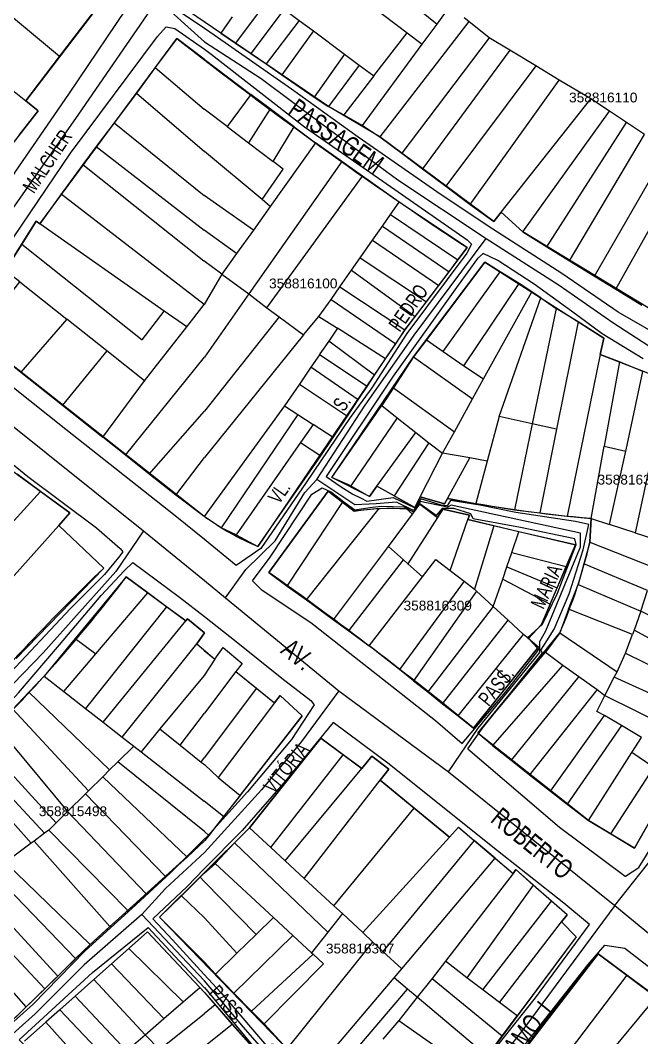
# Model space of a CAD drawing. Extents: x 201512 to 203323, y 4836571 to 4838029.
# Drawn here: x 202280.8 to 202407.9, y 4836875.1 to 4837083.2 of the extents above; entities that cross this region are included whole.
import ezdxf

# ---------------------------------------------------------------- set-up
doc = ezdxf.new("R2010")
doc.units = 0
doc.header["$LTSCALE"] = 1.5
doc.header["$MEASUREMENT"] = 0
for name, color, linetype in [('CD-MALHA-LOTES', 40, 'CONTINUOUS'), ('CD_TXT_QUADRA', 7, 'CONTINUOUS'), ('RU-QUADRAS', 6, 'CONTINUOUS'), ('SV-EIXO-RUA-N-PAV', 6, 'CONTINUOUS'), ('SV-EIXO-RUA-PAV', 20, 'CONTINUOUS'), ('SV-RUA-NAO-PAV-S-GUIA-C-GUIA', 7, 'CONTINUOUS'), ('SV-RUA-PAVIM-S-GUIA-C-GUIA', 7, 'CONTINUOUS'), ('SV-TXT-RUA-N-PAV-S-GUIA-C-GUIA', 7, 'CONTINUOUS'), ('SV-TXT-RUA-PAV-S-GUIA-C-GUIA', 7, 'CONTINUOUS')]:
    doc.layers.add(name, color=color, linetype=linetype)
doc.styles.add('3588-16-2D_TXT$0$ARIAL', font='arial.ttf')
doc.styles.add('ARIAL', font='arial.ttf')
doc.styles.add('MONOTXT', font='arial.ttf', dxfattribs={"height": 0.2})

msp = doc.modelspace()

# ---------------------------------------------------------------- linework, layer by layer
at = {"layer": 'CD-MALHA-LOTES', "linetype": 'Continuous'}
for p, q in [((202333.01, 4837109.24), (202366.01, 4837082.44)), ((202329.25, 4837103.97), (202359.91, 4837080.64)), ((202288.79, 4837075.78), (202269.93, 4837091.49)), ((202331.69, 4837087.78), (202324.78, 4837078.54)), ((202258.36, 4837085.57), (202281.87, 4837066.71)), ((202288.79, 4837075.78), (202296.17, 4837085.47)), ((202334.7, 4837085.48), (202327.92, 4837076.4)), ((202334.7, 4837085.48), (202337.8, 4837083.13)), ((202366.01, 4837082.44), (202368.65, 4837086.02)), ((202318.39, 4837082.86), (202315.34, 4837084.91)), ((202324.07, 4837083.93), (202321.74, 4837080.58)), ((202337.8, 4837083.13), (202331.01, 4837074.3)), ((202337.8, 4837083.13), (202340.72, 4837081.03)), ((202372.49, 4837082.96), (202371.55, 4837083.73)), ((202321.74, 4837080.58), (202318.39, 4837082.86)), ((202340.72, 4837081.03), (202334.22, 4837072.08)), ((202340.72, 4837081.03), (202347.09, 4837076.28)), ((202372.49, 4837082.96), (202354.28, 4837059.38)), ((202362.96, 4837078.29), (202366.01, 4837082.44)), ((202376.68, 4837079.63), (202372.49, 4837082.96)), ((202312.79, 4837079.49), (202308.37, 4837073.55)), ((202318.33, 4837075.22), (202312.79, 4837079.49)), ((202321.74, 4837080.58), (202324.78, 4837078.54)), ((202353.08, 4837071.81), (202359.91, 4837080.64)), ((202376.68, 4837079.63), (202358.82, 4837055.99)), ((202359.91, 4837080.64), (202362.96, 4837078.29)), ((202380.92, 4837077.07), (202376.68, 4837079.63)), ((202324.78, 4837078.54), (202327.92, 4837076.4)), ((202350.74, 4837061.69), (202362.96, 4837078.29)), ((202380.92, 4837077.07), (202363.02, 4837052.84)), ((202386.19, 4837073.9), (202380.92, 4837077.07)), ((202281.87, 4837066.71), (202288.79, 4837075.78)), ((202318.33, 4837075.22), (202327.88, 4837068.05)), ((202327.92, 4837076.4), (202331.01, 4837074.3)), ((202347.09, 4837076.28), (202340.87, 4837067.51)), ((202347.09, 4837076.28), (202350.1, 4837074.04)), ((202308.37, 4837073.55), (202304.49, 4837068.33)), ((202308.37, 4837073.55), (202318.36, 4837065.05)), ((202331.01, 4837074.3), (202334.22, 4837072.08)), ((202350.1, 4837074.04), (202343.8, 4837065.55)), ((202350.1, 4837074.04), (202353.08, 4837071.81)), ((202386.19, 4837073.9), (202367.82, 4837049.28)), ((202391.01, 4837070.95), (202386.19, 4837073.9)), ((202334.22, 4837072.08), (202340.87, 4837067.51)), ((202353.08, 4837071.81), (202346.92, 4837063.85)), ((202372.78, 4837045.55), (202391.01, 4837070.95)), ((202397.44, 4837067.16), (202391.01, 4837070.95)), ((202284.42, 4837064.66), (202281.87, 4837066.71)), ((202304.49, 4837068.33), (202299.95, 4837062.2)), ((202304.49, 4837068.33), (202318.45, 4837056.38)), ((202327.88, 4837068.05), (202323.04, 4837061.45)), ((202331.88, 4837065.06), (202327.88, 4837068.05)), ((202340.87, 4837067.51), (202343.67, 4837065.62)), ((202379.13, 4837043.96), (202397.44, 4837067.16)), ((202401.28, 4837064.59), (202397.44, 4837067.16)), ((202280.51, 4837059.7), (202284.42, 4837064.66)), ((202323.04, 4837061.45), (202318.36, 4837065.05)), ((202331.88, 4837065.06), (202327.41, 4837058.14)), ((202336.75, 4837061.42), (202331.88, 4837065.06)), ((202343.67, 4837065.62), (202343.8, 4837065.55)), ((202343.8, 4837065.55), (202346.92, 4837063.85)), ((202383.53, 4837039.93), (202401.28, 4837064.59)), ((202404.74, 4837062.28), (202401.28, 4837064.59)), ((202346.92, 4837063.85), (202350.74, 4837061.69)), ((202388.44, 4837036.89), (202404.74, 4837062.28)), ((202408.41, 4837059.87), (202404.74, 4837062.28)), ((202299.95, 4837062.2), (202296.26, 4837057.36)), ((202299.95, 4837062.2), (202318.36, 4837047.38)), ((202323.04, 4837061.45), (202327.41, 4837058.14)), ((202332.45, 4837054.31), (202336.75, 4837061.42)), ((202336.75, 4837061.42), (202341.11, 4837058.14)), ((202350.74, 4837061.69), (202354.28, 4837059.38)), ((202327.41, 4837058.14), (202332.45, 4837054.31)), ((202341.11, 4837058.14), (202331.84, 4837045.13)), ((202346.5, 4837054.31), (202341.11, 4837058.14)), ((202354.28, 4837059.38), (202358.82, 4837055.99)), ((202393.1, 4837033.99), (202408.41, 4837059.87)), ((202296.26, 4837057.36), (202293.57, 4837053.67)), ((202296.26, 4837057.36), (202318.36, 4837040.28)), ((202330.25, 4837046.54), (202318.45, 4837056.38)), ((202398.22, 4837030.85), (202413.11, 4837056.76)), ((202346.5, 4837054.31), (202327.47, 4837027.21)), ((202334.49, 4837052.76), (202332.45, 4837054.31)), ((202350.73, 4837051.34), (202346.5, 4837054.31)), ((202358.82, 4837055.99), (202363.02, 4837052.84)), ((202402.56, 4837028.21), (202417.11, 4837054.18)), ((202293.57, 4837053.67), (202289.13, 4837047.6)), ((202293.57, 4837053.67), (202318.31, 4837034.02)), ((202330.25, 4837046.54), (202334.49, 4837052.76)), ((202363.02, 4837052.84), (202367.82, 4837049.28)), ((202331.21, 4837024.4), (202350.73, 4837051.34)), ((202358.27, 4837046.01), (202350.73, 4837051.34)), ((202367.82, 4837049.28), (202372.78, 4837045.55)), ((202289.13, 4837047.6), (202284.73, 4837041.57)), ((202318.38, 4837025.08), (202289.13, 4837047.6)), ((202328.43, 4837040.29), (202318.36, 4837047.38)), ((202331.84, 4837045.13), (202330.25, 4837046.54)), ((202356.5, 4837043.49), (202358.27, 4837046.01)), ((202372.15, 4837036.7), (202358.27, 4837046.01)), ((202331.84, 4837045.13), (202328.43, 4837040.29)), ((202372.78, 4837045.55), (202377.6, 4837042.03)), ((202377.6, 4837042.03), (202379.13, 4837043.96)), ((202379.13, 4837043.96), (202383.53, 4837039.93)), ((202283.97, 4837042.1), (202281.03, 4837037.43)), ((202284.73, 4837041.57), (202283.97, 4837042.1)), ((202310.19, 4837023.73), (202284.73, 4837041.57)), ((202354.83, 4837041.11), (202356.5, 4837043.49)), ((202356.5, 4837043.49), (202370.28, 4837034.2)), ((202324.98, 4837035.52), (202318.36, 4837040.28)), ((202328.43, 4837040.29), (202324.98, 4837035.52)), ((202352.79, 4837038.21), (202354.83, 4837041.11)), ((202354.83, 4837041.11), (202368.45, 4837031.76)), ((202383.53, 4837039.93), (202388.44, 4837036.89)), ((202281.03, 4837037.43), (202277.67, 4837032.05)), ((202281.03, 4837037.43), (202305.71, 4837017.82)), ((202350.27, 4837034.61), (202352.79, 4837038.21)), ((202352.79, 4837038.21), (202366.38, 4837028.98)), ((202324.98, 4837035.52), (202321.97, 4837031.28)), ((202370.28, 4837034.2), (202372.15, 4837036.7)), ((202388.44, 4837036.89), (202393.1, 4837033.99)), ((202321.97, 4837031.28), (202318.31, 4837034.02)), ((202348.48, 4837032.06), (202350.27, 4837034.61)), ((202350.27, 4837034.61), (202363.86, 4837025.6)), ((202375.76, 4837033.7), (202363.82, 4837017.85)), ((202368.45, 4837031.76), (202370.28, 4837034.2)), ((202378.89, 4837031.77), (202375.76, 4837033.7)), ((202393.1, 4837033.99), (202398.22, 4837030.85)), ((202321.97, 4837031.28), (202318.38, 4837025.08)), ((202321.97, 4837031.28), (202327.47, 4837027.21)), ((202346.14, 4837028.7), (202348.48, 4837032.06)), ((202348.48, 4837032.06), (202361.56, 4837022.62)), ((202366.38, 4837028.98), (202368.45, 4837031.76)), ((202367.24, 4837015.48), (202378.89, 4837031.77)), ((202382.78, 4837029.35), (202378.89, 4837031.77)), ((202280.65, 4837029.69), (202290.26, 4837022.07)), ((202363.86, 4837025.6), (202366.38, 4837028.98)), ((202371.47, 4837012.53), (202382.78, 4837029.35)), ((202385.39, 4837027.68), (202382.78, 4837029.35)), ((202398.22, 4837030.85), (202402.56, 4837028.21)), ((202327.47, 4837027.21), (202318.42, 4837014.31)), ((202327.47, 4837027.21), (202331.21, 4837024.4)), ((202344.32, 4837026.11), (202346.14, 4837028.7)), ((202346.14, 4837028.7), (202359.41, 4837019.85)), ((202375.53, 4837009.84), (202385.39, 4837027.68)), ((202387.23, 4837026.4), (202385.39, 4837027.68)), ((202402.56, 4837028.21), (202407.91, 4837024.94)), ((202314.8, 4837020.5), (202318.38, 4837025.08)), ((202341.81, 4837022.6), (202344.32, 4837026.11)), ((202344.32, 4837026.11), (202357.54, 4837017.04)), ((202361.56, 4837022.62), (202363.86, 4837025.6)), ((202378.72, 4837002.14), (202387.23, 4837026.4)), ((202387.23, 4837026.4), (202390.39, 4837024.25)), ((202305.71, 4837017.82), (202310.19, 4837023.73)), ((202314.8, 4837020.5), (202310.19, 4837023.73)), ((202331.21, 4837024.4), (202333.72, 4837022.53)), ((202390.39, 4837024.25), (202385.49, 4837000.64)), ((202394.85, 4837021.52), (202390.39, 4837024.25)), ((202290.26, 4837022.07), (202280.86, 4837011.22)), ((202298.48, 4837015.55), (202290.26, 4837022.07)), ((202333.72, 4837022.53), (202318.42, 4837003.22)), ((202333.72, 4837022.53), (202338.67, 4837018.84)), ((202338.67, 4837018.84), (202341.81, 4837022.6)), ((202341.81, 4837022.6), (202345.63, 4837020.2)), ((202359.41, 4837019.85), (202361.56, 4837022.62)), ((202394.85, 4837021.52), (202390.47, 4836999.58)), ((202400.09, 4837018.16), (202394.85, 4837021.52)), ((202306.17, 4837009.45), (202314.8, 4837020.5)), ((202338.67, 4837018.84), (202318.44, 4836993.73)), ((202345.63, 4837020.2), (202343.85, 4837017.59)), ((202355.48, 4837013.94), (202345.63, 4837020.2)), ((202357.54, 4837017.04), (202359.21, 4837019.54)), ((202359.21, 4837019.54), (202359.41, 4837019.85)), ((202271.81, 4837018.4), (202280.86, 4837011.22)), ((202343.85, 4837017.59), (202342.04, 4837014.94)), ((202353.22, 4837010.59), (202343.85, 4837017.59)), ((202355.48, 4837013.94), (202357.54, 4837017.04)), ((202363.82, 4837017.85), (202361.21, 4837014.38)), ((202363.82, 4837017.85), (202367.24, 4837015.48)), ((202399.4, 4837014.81), (202400.09, 4837018.16)), ((202298.48, 4837015.55), (202289.36, 4837004.47)), ((202306.17, 4837009.45), (202298.48, 4837015.55)), ((202341.93, 4837014.78), (202340.19, 4837012.23)), ((202342.04, 4837014.94), (202341.93, 4837014.78)), ((202351.71, 4837008.29), (202341.93, 4837014.78)), ((202367.24, 4837015.48), (202371.47, 4837012.53)), ((202399.4, 4837014.81), (202392.64, 4836981.73)), ((202403.32, 4837013.3), (202399.4, 4837014.81)), ((202302.28, 4836994.23), (202318.42, 4837014.31)), ((202353.22, 4837010.59), (202355.48, 4837013.94)), ((202361.21, 4837014.38), (202357.07, 4837008.03)), ((202361.21, 4837014.38), (202373.28, 4837005.77)), ((202371.47, 4837012.53), (202375.53, 4837009.84)), ((202403.32, 4837013.3), (202400.21, 4836996.05)), ((202408.13, 4837011.38), (202403.32, 4837013.3)), ((202280.86, 4837011.22), (202289.36, 4837004.47)), ((202340.19, 4837012.23), (202337.83, 4837008.77)), ((202349.87, 4837005.53), (202340.19, 4837012.23)), ((202351.71, 4837008.29), (202353.22, 4837010.59)), ((202404.68, 4836995.33), (202408.13, 4837011.38)), ((202297.62, 4836997.92), (202306.17, 4837009.45)), ((202337.83, 4837008.77), (202334.8, 4837004.32)), ((202337.83, 4837008.77), (202347.66, 4837002.21)), ((202349.87, 4837005.53), (202351.71, 4837008.29)), ((202373.28, 4837005.77), (202375.53, 4837009.84)), ((202357.07, 4837008.03), (202354.69, 4837004.39)), ((202357.07, 4837008.03), (202369.55, 4836999.03)), ((202412.86, 4837007.96), (202406.53, 4836978.36)), ((202289.36, 4837004.47), (202297.62, 4836997.92)), ((202334.8, 4837004.32), (202318.36, 4836981.71)), ((202334.8, 4837004.32), (202337.5, 4837002.57)), ((202344.5, 4836989.68), (202354.69, 4837004.39)), ((202347.66, 4837002.21), (202349.87, 4837005.53)), ((202354.69, 4837004.39), (202357.81, 4837001.9)), ((202369.55, 4836999.03), (202373.28, 4837005.77)), ((202307.14, 4836990.37), (202318.42, 4837003.22)), ((202337.5, 4837002.57), (202321.84, 4836979.37)), ((202337.5, 4837002.57), (202340.68, 4837000.51)), ((202344.77, 4836997.88), (202347.66, 4837002.21)), ((202378.72, 4837002.14), (202376.26, 4836993.04)), ((202385.49, 4837000.64), (202378.72, 4837002.14)), ((202340.68, 4837000.51), (202338.09, 4836996.83)), ((202344.77, 4836997.88), (202340.68, 4837000.51)), ((202357.81, 4837001.9), (202348.35, 4836987.96)), ((202357.81, 4837001.9), (202361.65, 4836998.9)), ((202385.49, 4837000.64), (202381.83, 4836983.05)), ((202390.47, 4836999.58), (202385.49, 4837000.64)), ((202302.28, 4836994.23), (202297.62, 4836997.92)), ((202342.2, 4836994.12), (202344.77, 4836997.88)), ((202353.71, 4836987.88), (202361.65, 4836998.9)), ((202361.65, 4836998.9), (202364.31, 4836996.76)), ((202367.14, 4836994.62), (202369.55, 4836999.03)), ((202390.47, 4836999.58), (202387.03, 4836982.41)), ((202338.09, 4836996.83), (202324.94, 4836977.92)), ((202338.09, 4836996.83), (202342.2, 4836994.12)), ((202364.31, 4836996.76), (202357.21, 4836985.94)), ((202364.31, 4836996.76), (202367.14, 4836994.62)), ((202397.53, 4836981.25), (202400.21, 4836996.05)), ((202400.21, 4836996.05), (202404.63, 4836995.09)), ((202307.14, 4836990.37), (202302.28, 4836994.23)), ((202312.57, 4836986.06), (202318.44, 4836993.73)), ((202329.36, 4836975.53), (202342.2, 4836994.12)), ((202362.57, 4836985.7), (202367.14, 4836994.62)), ((202372.69, 4836993.69), (202367.14, 4836994.62)), ((202368.13, 4836985.4), (202372.69, 4836993.69)), ((202376.26, 4836993.04), (202372.69, 4836993.69)), ((202401.26, 4836980.08), (202404.63, 4836995.09)), ((202404.63, 4836995.09), (202404.68, 4836995.33)), ((202376.26, 4836993.04), (202373.92, 4836984.36)), ((202284.89, 4836986.83), (202280.08, 4836990.33)), ((202312.57, 4836986.06), (202307.14, 4836990.37)), ((202348.35, 4836987.96), (202344.5, 4836989.68)), ((202348.35, 4836987.96), (202352.21, 4836985.8)), ((202352.21, 4836985.8), (202353.71, 4836987.88)), ((202357.21, 4836985.94), (202353.71, 4836987.88)), ((202265.42, 4836965.48), (202284.89, 4836986.83)), ((202290.9, 4836982.46), (202284.89, 4836986.83)), ((202318.36, 4836981.71), (202312.57, 4836986.06)), ((202343.72, 4836986.84), (202331.62, 4836970.23)), ((202346.66, 4836984.53), (202343.72, 4836986.84)), ((202357.21, 4836985.94), (202361.45, 4836983.52)), ((202361.45, 4836983.52), (202362.57, 4836985.7)), ((202362.57, 4836985.7), (202367.51, 4836984.27)), ((202367.51, 4836984.27), (202368.13, 4836985.4)), ((202368.13, 4836985.4), (202373.92, 4836984.36)), ((202335.34, 4836967.44), (202346.66, 4836984.53)), ((202339.31, 4836964.65), (202354.18, 4836983.31)), ((202349.08, 4836982.75), (202346.66, 4836984.53)), ((202354.18, 4836983.31), (202349.08, 4836982.75)), ((202359.74, 4836983.26), (202354.18, 4836983.31)), ((202360.97, 4836982.18), (202359.74, 4836983.26)), ((202360.97, 4836982.18), (202362.48, 4836984.19)), ((202362.48, 4836984.19), (202366.09, 4836981.48)), ((202367.18, 4836983.18), (202366.09, 4836981.48)), ((202372.62, 4836981.98), (202367.18, 4836983.18)), ((202373.92, 4836984.36), (202381.83, 4836983.05)), ((202288.66, 4836979.86), (202290.9, 4836982.46)), ((202321.84, 4836979.37), (202318.36, 4836981.71)), ((202356.04, 4836975.58), (202360.97, 4836982.18)), ((202366.09, 4836981.48), (202360.04, 4836972.03)), ((202368.69, 4836970.64), (202372.32, 4836981.1)), ((202372.32, 4836981.1), (202372.62, 4836981.98)), ((202377.65, 4836979.79), (202372.32, 4836981.1)), ((202381.83, 4836983.05), (202387.03, 4836982.41)), ((202387.03, 4836982.41), (202392.64, 4836981.73)), ((202392.64, 4836981.73), (202397.53, 4836981.25)), ((202397.53, 4836981.25), (202397.27, 4836976.45)), ((202397.53, 4836981.25), (202401.26, 4836980.08)), ((202271.16, 4836960.38), (202288.66, 4836979.86)), ((202297.83, 4836971.15), (202288.66, 4836979.86)), ((202324.94, 4836977.92), (202321.84, 4836979.37)), ((202377.65, 4836979.79), (202373.66, 4836966.81)), ((202382.74, 4836978.54), (202377.65, 4836979.79)), ((202406.53, 4836978.36), (202401.26, 4836980.08)), ((202324.94, 4836977.92), (202329.36, 4836975.53)), ((202381.28, 4836974.33), (202382.74, 4836978.54)), ((202394.33, 4836975.86), (202382.74, 4836978.54)), ((202406.53, 4836978.36), (202412.26, 4836976.51)), ((202344.82, 4836960.57), (202356.04, 4836975.58)), ((202359.15, 4836972.85), (202356.04, 4836975.58)), ((202392.42, 4836971.43), (202394.33, 4836975.86)), ((202397.27, 4836976.45), (202396.05, 4836972.02)), ((202397.27, 4836976.45), (202410.54, 4836971.21)), ((202347.94, 4836958.28), (202359.15, 4836972.85)), ((202360.04, 4836972.03), (202359.15, 4836972.85)), ((202363.03, 4836969.38), (202365.77, 4836972.91)), ((202365.77, 4836972.91), (202368.69, 4836970.64)), ((202380.28, 4836971.42), (202381.28, 4836974.33)), ((202381.28, 4836974.33), (202392.42, 4836971.43)), ((202279.87, 4836952.62), (202297.83, 4836971.15)), ((202363.03, 4836969.38), (202360.04, 4836972.03)), ((202379.43, 4836968.86), (202380.28, 4836971.42)), ((202380.28, 4836971.42), (202390.58, 4836967.13)), ((202390.58, 4836967.13), (202392.42, 4836971.43)), ((202396.05, 4836972.02), (202394.85, 4836967.75)), ((202409.03, 4836966.53), (202396.05, 4836972.02)), ((202302.41, 4836969.32), (202291.97, 4836956.71)), ((202306.84, 4836966.05), (202302.41, 4836969.32)), ((202331.62, 4836970.23), (202335.34, 4836967.44)), ((202352.09, 4836955.24), (202363.03, 4836969.38)), ((202368.69, 4836970.64), (202371.56, 4836968.46)), ((202377.47, 4836963.31), (202379.43, 4836968.86)), ((202379.43, 4836968.86), (202389.15, 4836963.77)), ((202335.34, 4836967.44), (202339.31, 4836964.65)), ((202371.56, 4836968.46), (202358.32, 4836950.36)), ((202371.56, 4836968.46), (202373.66, 4836966.81)), ((202373.66, 4836966.81), (202374.05, 4836966.43)), ((202389.15, 4836963.77), (202390.58, 4836967.13)), ((202392.91, 4836962.76), (202394.85, 4836967.75)), ((202394.85, 4836967.75), (202407.68, 4836962.31)), ((202407.68, 4836962.31), (202409.03, 4836966.53)), ((202296.18, 4836953.56), (202306.84, 4836966.05)), ((202310.64, 4836963.24), (202306.84, 4836966.05)), ((202339.31, 4836964.65), (202344.82, 4836960.57)), ((202374.05, 4836966.43), (202361.19, 4836948.06)), ((202374.05, 4836966.43), (202377.47, 4836963.31)), ((202310.64, 4836963.24), (202294.11, 4836942.39)), ((202314.58, 4836960.32), (202310.64, 4836963.24)), ((202377.47, 4836963.31), (202364.1, 4836945.79)), ((202380.57, 4836960.48), (202377.47, 4836963.31)), ((202389.15, 4836963.77), (202387.33, 4836959.54)), ((202392.91, 4836962.76), (202391.13, 4836957.9)), ((202405.97, 4836957.55), (202392.91, 4836962.76)), ((202297.72, 4836939.58), (202314.58, 4836960.32)), ((202314.94, 4836960.76), (202314.58, 4836960.32)), ((202318.41, 4836957.86), (202314.94, 4836960.76)), ((202344.82, 4836960.57), (202347.94, 4836958.28)), ((202367.14, 4836943.39), (202380.57, 4836960.48)), ((202383.7, 4836957.57), (202380.57, 4836960.48)), ((202407.68, 4836962.31), (202406.31, 4836958.46)), ((202429.21, 4836951.6), (202407.68, 4836962.31)), ((202347.94, 4836958.28), (202352.09, 4836955.24)), ((202387.33, 4836959.54), (202384.69, 4836956.7)), ((202406.31, 4836958.46), (202405.97, 4836957.55)), ((202426.87, 4836947.27), (202406.31, 4836958.46)), ((202291.97, 4836956.71), (202285.6, 4836949.01)), ((202291.97, 4836956.71), (202296.18, 4836953.56)), ((202316.84, 4836955.64), (202318.41, 4836957.86)), ((202378.11, 4836950.62), (202383.7, 4836957.57)), ((202384.69, 4836956.7), (202383.7, 4836957.57)), ((202386.58, 4836954.73), (202384.69, 4836956.7)), ((202391.13, 4836957.9), (202388.17, 4836953.91)), ((202391.13, 4836957.9), (202402.87, 4836949.93)), ((202404.58, 4836953.7), (202405.92, 4836957.41)), ((202405.92, 4836957.41), (202405.97, 4836957.55)), ((202301.59, 4836936.57), (202316.84, 4836955.64)), ((202318.39, 4836954.25), (202316.84, 4836955.64)), ((202318.39, 4836954.25), (202320.52, 4836952.53)), ((202320.52, 4836952.53), (202322.26, 4836954.88)), ((202322.26, 4836954.88), (202326.16, 4836951.64)), ((202358.32, 4836950.36), (202352.09, 4836955.24)), ((202380.99, 4836947.76), (202386.58, 4836954.73)), ((202289.62, 4836945.88), (202296.18, 4836953.56)), ((202320.52, 4836952.53), (202318.37, 4836949.18)), ((202374.34, 4836937.37), (202388.17, 4836953.91)), ((202388.17, 4836953.91), (202391.73, 4836951.3)), ((202402.87, 4836949.93), (202404.58, 4836953.7)), ((202404.58, 4836953.7), (202425.29, 4836943.61)), ((202324.87, 4836949.99), (202318.42, 4836941.43)), ((202326.16, 4836951.64), (202324.87, 4836949.99)), ((202324.87, 4836949.99), (202329.06, 4836946.6)), ((202361.19, 4836948.06), (202358.32, 4836950.36)), ((202370.31, 4836940.9), (202378.11, 4836950.62)), ((202391.73, 4836951.3), (202377.36, 4836934.84)), ((202378.11, 4836950.62), (202380.99, 4836947.76)), ((202391.73, 4836951.3), (202394.99, 4836948.97)), ((202402.24, 4836948.84), (202402.87, 4836949.93)), ((202282.49, 4836945.72), (202285.6, 4836949.01)), ((202285.6, 4836949.01), (202289.62, 4836945.88)), ((202318.37, 4836949.18), (202309.27, 4836938.22)), ((202361.19, 4836948.06), (202364.1, 4836945.79)), ((202394.99, 4836948.97), (202381.19, 4836931.82)), ((202394.99, 4836948.97), (202398.77, 4836946.29)), ((202400.33, 4836945.09), (202402.24, 4836948.84)), ((202423.34, 4836939.12), (202402.24, 4836948.84)), ((202282.49, 4836945.72), (202279.2, 4836942.24)), ((202299, 4836929.83), (202282.49, 4836945.72)), ((202289.62, 4836945.88), (202294.11, 4836942.39)), ((202329.06, 4836946.6), (202318.39, 4836932.3)), ((202329.06, 4836946.6), (202332.75, 4836943.56)), ((202364.1, 4836945.79), (202367.14, 4836943.39)), ((202373.49, 4836938.39), (202380.99, 4836947.76)), ((202398.77, 4836946.29), (202384.95, 4836928.87)), ((202398.77, 4836946.29), (202400.33, 4836945.09)), ((202333.9, 4836945.08), (202332.75, 4836943.56)), ((202338.41, 4836940.9), (202333.9, 4836945.08)), ((202398.67, 4836941.82), (202400.33, 4836945.09)), ((202400.33, 4836945.09), (202420.64, 4836935.01)), ((202294.68, 4836925.55), (202279.2, 4836942.24)), ((202294.11, 4836942.39), (202297.72, 4836939.58)), ((202332.75, 4836943.56), (202321.25, 4836928.28)), ((202367.14, 4836943.39), (202370.31, 4836940.9)), ((202400.23, 4836940.97), (202398.67, 4836941.82)), ((202297.72, 4836939.58), (202301.59, 4836936.57)), ((202313.46, 4836934.88), (202318.42, 4836941.43)), ((202325.7, 4836924.64), (202338.41, 4836940.9)), ((202370.31, 4836940.9), (202373.49, 4836938.39)), ((202389.21, 4836925.53), (202400.23, 4836940.97)), ((202403.71, 4836938.9), (202400.23, 4836940.97)), ((202276.36, 4836938.2), (202290.41, 4836921.34)), ((202309.27, 4836938.22), (202305.48, 4836933.53)), ((202309.27, 4836938.22), (202313.46, 4836934.88)), ((202403.71, 4836938.9), (202392.64, 4836922.82)), ((202407.81, 4836936.47), (202403.71, 4836938.9)), ((202288.09, 4836919.04), (202273.15, 4836935.31)), ((202301.59, 4836936.57), (202303.95, 4836934.73)), ((202342.23, 4836936.35), (202327.63, 4836918)), ((202346.8, 4836932.95), (202342.23, 4836936.35)), ((202377.36, 4836934.84), (202374.34, 4836937.37)), ((202405.88, 4836933.44), (202407.81, 4836936.47)), ((202303.95, 4836934.73), (202300.72, 4836931.53)), ((202303.95, 4836934.73), (202305.48, 4836933.53)), ((202305.48, 4836933.53), (202318.36, 4836923.48)), ((202313.46, 4836934.88), (202317.76, 4836931.43)), ((202377.36, 4836934.84), (202381.19, 4836931.82)), ((202397.01, 4836919.5), (202405.88, 4836933.44)), ((202410.35, 4836930.37), (202405.88, 4836933.44)), ((202282.96, 4836914.85), (202268.52, 4836931.15)), ((202270.67, 4836933.09), (202285.71, 4836916.89)), ((202300.72, 4836931.53), (202299, 4836929.83)), ((202318.4, 4836917.25), (202300.72, 4836931.53)), ((202317.76, 4836931.43), (202318.39, 4836932.3)), ((202317.76, 4836931.43), (202318.47, 4836930.86)), ((202331.99, 4836913.96), (202346.8, 4836932.95)), ((202350.59, 4836930.14), (202346.8, 4836932.95)), ((202352.66, 4836932.64), (202350.59, 4836930.14)), ((202356.13, 4836930), (202352.66, 4836932.64)), ((202381.19, 4836931.82), (202384.95, 4836928.87)), ((202299, 4836929.83), (202297.61, 4836928.46)), ((202321.25, 4836928.28), (202318.47, 4836930.86)), ((202334.96, 4836911.24), (202350.59, 4836930.14)), ((202354.39, 4836927.75), (202356.13, 4836930)), ((202401.56, 4836916.76), (202410.35, 4836930.37)), ((202297.61, 4836928.46), (202294.68, 4836925.55)), ((202297.61, 4836928.46), (202314.86, 4836911.98)), ((202321.25, 4836928.28), (202325.7, 4836924.64)), ((202338.82, 4836907.64), (202354.39, 4836927.75)), ((202361.32, 4836922.02), (202354.39, 4836927.75)), ((202384.95, 4836928.87), (202389.21, 4836925.53)), ((202406.43, 4836913.82), (202414.23, 4836927.69)), ((202294.07, 4836924.95), (202290.41, 4836921.34)), ((202294.68, 4836925.55), (202294.07, 4836924.95)), ((202294.07, 4836924.95), (202310.45, 4836908.01)), ((202389.21, 4836925.53), (202392.64, 4836922.82)), ((202322.33, 4836920.32), (202318.36, 4836923.48)), ((202325.7, 4836924.64), (202322.33, 4836920.32)), ((202392.64, 4836922.82), (202397.01, 4836919.5)), ((202288.09, 4836919.04), (202290.41, 4836921.34)), ((202290.41, 4836921.34), (202306.51, 4836904.47)), ((202344.88, 4836902.06), (202361.32, 4836922.02)), ((202368.54, 4836916.07), (202361.32, 4836922.02)), ((202286.55, 4836917.51), (202288.09, 4836919.04)), ((202322.33, 4836920.32), (202319.34, 4836916.44)), ((202397.01, 4836919.5), (202401.56, 4836916.76)), ((202285.71, 4836916.89), (202283.56, 4836915.3)), ((202286.55, 4836917.51), (202285.71, 4836916.89)), ((202302.77, 4836901.09), (202286.55, 4836917.51)), ((202319.34, 4836916.44), (202318.4, 4836917.25)), ((202324.57, 4836914.92), (202327.63, 4836918)), ((202327.63, 4836918), (202331.99, 4836913.96)), ((202368.54, 4836916.07), (202370.42, 4836918.14)), ((202370.42, 4836918.14), (202373.62, 4836915.38)), ((202401.56, 4836916.76), (202406.43, 4836913.82)), ((202282.96, 4836914.85), (202278.89, 4836911.76)), ((202283.56, 4836915.3), (202282.96, 4836914.85)), ((202299.09, 4836897.79), (202283.56, 4836915.3)), ((202314.86, 4836911.98), (202318.51, 4836915.43)), ((202319.34, 4836916.44), (202318.51, 4836915.43)), ((202324.57, 4836914.92), (202320.59, 4836910.73)), ((202343.68, 4836896.66), (202324.57, 4836914.92)), ((202350.84, 4836896.56), (202368.54, 4836916.07)), ((202373.62, 4836915.38), (202354.92, 4836892.72)), ((202377.89, 4836911.76), (202373.62, 4836915.38)), ((202331.99, 4836913.96), (202334.96, 4836911.24)), ((202277.75, 4836910.9), (202295.06, 4836894.16)), ((202310.45, 4836908.01), (202314.86, 4836911.98)), ((202318.38, 4836908.75), (202320.59, 4836910.73)), ((202320.59, 4836910.73), (202332.55, 4836899.65)), ((202334.96, 4836911.24), (202338.82, 4836907.64)), ((202358.79, 4836889.18), (202377.89, 4836911.76)), ((202377.89, 4836911.76), (202381.56, 4836908.68)), ((202317.51, 4836907.87), (202318.38, 4836908.75)), ((202381.56, 4836908.68), (202367.72, 4836890.73)), ((202382.15, 4836909.45), (202381.56, 4836908.68)), ((202385.66, 4836906.29), (202382.15, 4836909.45)), ((202306.51, 4836904.47), (202310.45, 4836908.01)), ((202317.51, 4836907.87), (202313.75, 4836904.09)), ((202318.38, 4836907), (202317.51, 4836907.87)), ((202328.99, 4836896.19), (202318.38, 4836907)), ((202338.82, 4836907.64), (202344.88, 4836902.06)), ((202385.66, 4836906.29), (202372.11, 4836887.33)), ((202389.42, 4836902.99), (202385.66, 4836906.29)), ((202292.07, 4836891.23), (202278.11, 4836905.69)), ((202302.77, 4836901.09), (202306.51, 4836904.47)), ((202313.75, 4836904.09), (202309.19, 4836899.73)), ((202313.75, 4836904.09), (202318.4, 4836899.55)), ((202344.88, 4836902.06), (202346.66, 4836900.45)), ((202375.4, 4836884.86), (202389.42, 4836902.99)), ((202392.59, 4836900.17), (202389.42, 4836902.99)), ((202299.09, 4836897.79), (202302.77, 4836901.09)), ((202346.66, 4836900.45), (202343.68, 4836896.66)), ((202350.84, 4836896.56), (202346.66, 4836900.45)), ((202391.49, 4836898.75), (202392.59, 4836900.17)), ((202288.4, 4836887.64), (202277.87, 4836899.16)), ((202309.19, 4836899.73), (202318.4, 4836890.51)), ((202325.07, 4836892.36), (202318.4, 4836899.55)), ((202332.55, 4836899.65), (202328.99, 4836896.19)), ((202336.48, 4836896), (202332.55, 4836899.65)), ((202378.76, 4836882.28), (202391.49, 4836898.75)), ((202285.79, 4836885.09), (202274.98, 4836896.53)), ((202295.06, 4836894.16), (202299.09, 4836897.79)), ((202306.75, 4836896.75), (202302.92, 4836893.28)), ((202317.46, 4836885.32), (202306.75, 4836896.75)), ((202336.48, 4836896), (202324.44, 4836884.2)), ((202328.99, 4836896.19), (202325.07, 4836892.36)), ((202340.34, 4836892.43), (202336.48, 4836896)), ((202343.68, 4836896.66), (202340.34, 4836892.43)), ((202352.85, 4836894.63), (202350.84, 4836896.56)), ((202292.07, 4836891.23), (202295.06, 4836894.16)), ((202335.36, 4836872.78), (202352.85, 4836894.63)), ((202354.92, 4836892.72), (202352.85, 4836894.63)), ((202281.95, 4836881.35), (202271.42, 4836893.3)), ((202302.92, 4836893.28), (202299.37, 4836890.15)), ((202302.92, 4836893.28), (202314.08, 4836882.42)), ((202325.07, 4836892.36), (202320.69, 4836888.09)), ((202328.04, 4836880.48), (202340.64, 4836892.15)), ((202340.34, 4836892.43), (202340.64, 4836892.15)), ((202340.64, 4836892.15), (202342.75, 4836890.19)), ((202354.92, 4836892.72), (202358.79, 4836889.18)), ((202398.97, 4836892.2), (202380.54, 4836868.3)), ((202404.83, 4836887.84), (202398.97, 4836892.2)), ((202288.4, 4836887.64), (202292.07, 4836891.23)), ((202299.37, 4836890.15), (202295.76, 4836886.95)), ((202299.37, 4836890.15), (202310.11, 4836878.98)), ((202320.69, 4836888.09), (202318.4, 4836890.51)), ((202342.75, 4836890.19), (202330.64, 4836877.87)), ((202367.72, 4836890.73), (202364.98, 4836887.19)), ((202372.11, 4836887.33), (202367.72, 4836890.73)), ((202285.79, 4836885.09), (202288.4, 4836887.64)), ((202320.69, 4836888.09), (202324.44, 4836884.2)), ((202357.2, 4836887.31), (202358.79, 4836889.18)), ((202404.83, 4836887.84), (202386.4, 4836863.63)), ((202410.8, 4836883.4), (202404.83, 4836887.84)), ((202295.76, 4836886.95), (202291.94, 4836883.55)), ((202295.76, 4836886.95), (202306.28, 4836875.66)), ((202340.43, 4836867.49), (202357.2, 4836887.31)), ((202359.97, 4836885), (202357.2, 4836887.31)), ((202364.98, 4836887.19), (202361.96, 4836883.33)), ((202364.98, 4836887.19), (202379.34, 4836875.44)), ((202375.4, 4836884.86), (202372.11, 4836887.33)), ((202281.95, 4836881.35), (202285.79, 4836885.09)), ((202291.94, 4836883.55), (202288.8, 4836880.74)), ((202291.94, 4836883.55), (202302.48, 4836872.37)), ((202314.08, 4836882.42), (202317.46, 4836885.32)), ((202318.4, 4836884.32), (202317.46, 4836885.32)), ((202318.4, 4836884.32), (202320.61, 4836881.78)), ((202324.44, 4836884.2), (202328.04, 4836880.48)), ((202343.15, 4836865.29), (202359.97, 4836885)), ((202361.96, 4836883.33), (202358.16, 4836878.6)), ((202361.96, 4836883.33), (202359.97, 4836885)), ((202376.27, 4836871.31), (202361.96, 4836883.33)), ((202378.76, 4836882.28), (202375.4, 4836884.86)), ((202410.8, 4836883.4), (202391.21, 4836859.8)), ((202278.34, 4836877.8), (202281.95, 4836881.35)), ((202310.11, 4836878.98), (202314.08, 4836882.42)), ((202320.61, 4836881.78), (202318.39, 4836879.97)), ((202320.61, 4836881.78), (202324.09, 4836877.78)), ((202382.37, 4836879.51), (202378.76, 4836882.28)), ((202288.8, 4836880.74), (202285.94, 4836878.21)), ((202288.8, 4836880.74), (202299.39, 4836869.68)), ((202309.2, 4836872.62), (202318.39, 4836879.97)), ((202328.04, 4836880.48), (202330.64, 4836877.87)), ((202379.34, 4836875.44), (202382.37, 4836879.51)), ((202285.94, 4836878.21), (202281.58, 4836874.33)), ((202285.94, 4836878.21), (202296.19, 4836866.91)), ((202306.28, 4836875.66), (202310.11, 4836878.98)), ((202324.09, 4836877.78), (202318.39, 4836873.16)), ((202324.09, 4836877.78), (202327.59, 4836873.9)), ((202330.64, 4836877.87), (202335.36, 4836872.78)), ((202358.16, 4836878.6), (202354.91, 4836874.77)), ((202358.16, 4836878.6), (202373.6, 4836867.79)), ((202302.48, 4836872.37), (202306.28, 4836875.66)), ((202309.2, 4836872.62), (202306.28, 4836875.66)), ((202376.27, 4836871.31), (202379.34, 4836875.44))]:
    msp.add_line(p, q, dxfattribs=at)
at = {"layer": 'CD-MALHA-LOTES'}
for p, q in [((202391.49, 4836898.75), (202394.43, 4836895.73)), ((202394.43, 4836895.73), (202382.37, 4836879.51))]:
    msp.add_line(p, q, dxfattribs=at)
at = {"layer": 'CD-MALHA-LOTES', "linetype": 'Continuous'}
for p in [(202289.13, 4837047.6), (202284.73, 4837041.57), (202281.03, 4837037.43), (202281.03, 4837037.43), (202310.19, 4837023.73), (202290.26, 4837022.07), (202290.26, 4837022.07), (202290.26, 4837022.07), (202298.48, 4837015.55), (202298.48, 4837015.55), (202280.86, 4837011.22), (202306.17, 4837009.45), (202289.36, 4837004.47)]:
    msp.add_point(p, dxfattribs=at)
at = {"layer": 'RU-QUADRAS', "color": 6, "linetype": 'Continuous'}
for points in [[(202150.56, 4837113.46, 0.0230275782), (202175.84, 4837155.37), (202187.07, 4837169.47, 0.0154701007), (202233.2, 4837137.54), (202250.27, 4837125.11, 0.0560519102), (202260.25, 4837119.75), (202299.53, 4837089.88), (202281.87, 4837066.71), (202284.42, 4837064.66), (202276.52, 4837054.65), (202274.71, 4837056.08), (202273.3, 4837053.9), (202278.09, 4837049.63), (202259.21, 4837026.31), (202254.31, 4837029.84), (202256.34, 4837032.55), (202199.7, 4837076.32, -0.0309487322), (202182.11, 4837088.03), (202167.38, 4837101.4), (202166.06, 4837099.72)], [(202271.81, 4837018.4), (202280.65, 4837029.69), (202277.67, 4837032.05), (202283.97, 4837042.1), (202284.73, 4837041.57), (202312.79, 4837079.49, 0.0207583062), (202372.15, 4837036.7), (202359.41, 4837019.85), (202329.36, 4836975.53, -0.0605982792), (202318.28, 4836981.77)], [(202214.86, 4836947.23), (202228.7, 4836964.07), (202239.59, 4836982.1), (202242.45, 4836986.06), (202239.94, 4836988.02), (202254.69, 4837007.44), (202272.76, 4836991.54), (202251.32, 4836966.53), (202253.23, 4836965.08), (202276.63, 4836992.84), (202290.9, 4836982.46), (202288.66, 4836979.86), (202297.83, 4836971.15, 0.0228474996), (202265.82, 4836937.23), (202256.51, 4836929.29), (202257.13, 4836928.54), (202241.36, 4836916.08, 0.0478116714), (202228.68, 4836934.57, 0.0908594519)], [(202331.62, 4836970.23), (202343.72, 4836986.84), (202349.08, 4836982.75, -0.059248358), (202359.74, 4836983.26), (202360.97, 4836982.18), (202362.48, 4836984.19), (202366.09, 4836981.48), (202367.18, 4836983.18), (202372.62, 4836981.98), (202372.32, 4836981.1), (202394.33, 4836975.86), (202387.33, 4836959.54), (202384.69, 4836956.7), (202386.58, 4836954.73), (202373.49, 4836938.39, 0.0174665201)], [(202248.44, 4836911.81), (202254.99, 4836917.58), (202254.32, 4836918.38), (202276.36, 4836938.2), (202275.9, 4836938.75, 0.0329930131), (202302.41, 4836969.32), (202314.58, 4836960.32), (202314.94, 4836960.76), (202318.41, 4836957.86), (202316.84, 4836955.64), (202320.52, 4836952.53), (202322.26, 4836954.88), (202326.16, 4836951.64), (202324.87, 4836949.99), (202332.75, 4836943.56), (202333.9, 4836945.08), (202338.41, 4836940.9), (202318.51, 4836915.43), (202295.06, 4836894.16), (202278.34, 4836877.8)], [(202340.97, 4836818.3), (202360.69, 4836843.58), (202361.37, 4836843.03), (202369.51, 4836852.58, -0.0225300175), (202398.97, 4836892.2), (202447.27, 4836856.12), (202464.96, 4836839.61), (202457.77, 4836834.31), (202452.53, 4836832.91), (202423.84, 4836827.67), (202415.25, 4836826.88), (202394.06, 4836820.59), (202382.46, 4836818.43), (202382.8, 4836816.89), (202378.26, 4836815.85), (202378.08, 4836816.72), (202374.49, 4836815.93), (202375.36, 4836810.77), (202370.79, 4836810.09), (202369.6, 4836816.64), (202360.89, 4836815.46), (202362.2, 4836808.15), (202343.21, 4836804.98)]]:
    msp.add_lwpolyline(points, format="xyb", close=True, dxfattribs=at)
for points in [[(202315.34, 4837084.91), (202357.93, 4837144.18), (202388.7, 4837122.2), (202389.59, 4837123.38), (202393.49, 4837120.13), (202392.15, 4837118.51), (202396.54, 4837114.57), (202397.59, 4837115.87), (202489.36, 4837051.94), (202459.09, 4836999.44), (202444.45, 4837002.27), (202444.99, 4837003.58), (202433.24, 4837007.51), (202427.52, 4837011.08), (202428.4, 4837012.7), (202383.53, 4837039.93), (202379.13, 4837043.96), (202377.6, 4837042.03), (202354.28, 4837059.38), (202343.8, 4837065.55)], [(202309.19, 4836899.73), (202327.63, 4836918), (202342.23, 4836936.35), (202350.59, 4836930.14), (202352.66, 4836932.64), (202356.13, 4836930), (202354.39, 4836927.75), (202368.54, 4836916.07), (202370.42, 4836918.14), (202381.56, 4836908.68), (202382.15, 4836909.45), (202392.59, 4836900.17), (202391.49, 4836898.75), (202394.43, 4836895.73), (202358.7, 4836847.67), (202343.57, 4836861.37), (202345.4, 4836863.54), (202340.43, 4836867.49)]]:
    msp.add_lwpolyline(points, close=True, dxfattribs=at)
msp.add_lwpolyline([(202414.23, 4836927.69), (202406.43, 4836913.82), (202397.01, 4836919.5), (202374.34, 4836937.37), (202391.13, 4836957.9, 0.0449314627), (202397.27, 4836976.45), (202397.53, 4836981.25, -0.0278713654), (202368.13, 4836985.4), (202367.51, 4836984.27), (202362.57, 4836985.7), (202361.45, 4836983.52), (202353.71, 4836987.88), (202352.21, 4836985.8), (202344.5, 4836989.68), (202361.21, 4837014.38), (202375.76, 4837033.7), (202400.09, 4837018.16), (202399.4, 4837014.81), (202413.28, 4837009.46)], format="xyb", dxfattribs=at)
msp.add_lwpolyline([(202281.58, 4836874.33), (202306.75, 4836896.75), (202318.4, 4836884.32), (202340.45, 4836859.11)], dxfattribs=at)
at = {"layer": 'SV-EIXO-RUA-N-PAV'}
for points in [[(202308.779827, 4837087.522384), (202292.679338, 4837064.024373), (202269.181326, 4837030.517949), (202257.124346, 4837017.823616)], [(202308.779827, 4837087.522384), (202318.4, 4837078.82466)], [(202318.4, 4837078.82466), (202330.00532, 4837071.321756), (202342.444871, 4837061.992093), (202357.99431, 4837050.589171), (202376.031659, 4837038.564271), (202390.959121, 4837029.027282), (202401.947391, 4837021.356226), (202414.179616, 4837013.477843), (202427.448471, 4837005.495798), (202438.125752, 4837000.519977), (202446.833438, 4836996.995438), (202458.518288, 4836995.345828), (202464.600605, 4836996.751144)], [(202322.692686, 4836965.020322), (202326.895432, 4836970.87238), (202332.907882, 4836976.677504), (202338.920332, 4836986.629145), (202341.407806, 4836989.285675), (202351.152557, 4837004.251843), (202361.311524, 4837018.764652), (202376.031659, 4837038.564271)], [(202402.383015, 4836902.098978), (202410.164969, 4836911.931477), (202419.576466, 4836926.571584), (202428.63939, 4836940.28216), (202436.308017, 4836951.494623), (202441.188053, 4836959.744207), (202445.719514, 4836963.694712), (202453.504333, 4836968.807131), (202458.151986, 4836972.525253), (202462.160587, 4836979.903402), (202464.368222, 4836987.455838), (202464.600605, 4836996.751144), (202467.505388, 4837003.199763), (202470.29398, 4837008.660755), (202473.77972, 4837017.258913), (202477.497842, 4837025.973263), (202485.176508, 4837036.137446)], [(202361.202008, 4836982.944483), (202357.737695, 4836984.642676), (202353.571052, 4836984.295626), (202349.204759, 4836984.108499), (202341.407806, 4836989.285675)]]:
    msp.add_lwpolyline(points, dxfattribs=at)
at = {"layer": 'SV-EIXO-RUA-PAV'}
for p, q in [((202257.124346, 4837017.823616), (202305.939569, 4836978.767737)), ((202305.939569, 4836978.767737), (202318.4, 4836968.615472))]:
    msp.add_line(p, q, dxfattribs=at)
for points in [[(202368.37279, 4836929.463917), (202374.400505, 4836938.375487), (202387.02659, 4836953.881206), (202387.02659, 4836956.096308), (202388.244897, 4836958.311411), (202395.333225, 4836975.478456), (202395.333225, 4836978.247335), (202368.862749, 4836984.006602), (202368.152306, 4836983.624782), (202362.549241, 4836984.755889), (202361.202008, 4836982.944483)], [(202305.939569, 4836978.767737), (202300.300132, 4836970.418309), (202285.396528, 4836953.827505), (202258.682521, 4836926.269898), (202243.216517, 4836912.491094), (202231.124914, 4836902.086691), (202222.407712, 4836894.77549), (202216.78371, 4836889.713888), (202207.397746, 4836881.025767), (202199.409698, 4836873.458142), (202192.010242, 4836867.488126), (202186.208395, 4836862.947551), (202181.66782, 4836859.584162), (202174.753929, 4836856.731147)], [(202318.4, 4836968.615472), (202322.692686, 4836965.020322), (202345.903117, 4836946.007522), (202368.37279, 4836929.463917), (202402.383015, 4836902.098978), (202428.101949, 4836880.96436), (202462.426399, 4836854.394986), (202491.443611, 4836830.174008)], [(202345.903117, 4836946.007522), (202338.248613, 4836935.636904), (202330.10027, 4836925.760124), (202318.4, 4836912.920216)], [(202318.4, 4836912.920216), (202310.46421, 4836905.556758), (202305.634101, 4836900.289361), (202293.807889, 4836889.980014), (202283.783251, 4836879.955376), (202277.937063, 4836874.661036), (202276.997343, 4836873.940593), (202270.057209, 4836866.846234), (202259.261445, 4836857.669835), (202250.77906, 4836850.267026), (202244.147376, 4836844.869144), (202231.19246, 4836833.610705), (202219.779795, 4836824.511418), (202209.369595, 4836816.877271), (202204.897064, 4836813.330092), (202200.578759, 4836809.782912), (202189.62877, 4836803.459679)], [(202402.383015, 4836902.098978), (202383.952523, 4836877.191225), (202373.077985, 4836863.214055), (202358.065789, 4836844.257049), (202350.176168, 4836835.326437), (202342.646474, 4836826.15063), (202339.387218, 4836820.692478)], [(202318.398529, 4836886.663761), (202305.634101, 4836900.289361)], [(202358.065789, 4836844.257049), (202349.409122, 4836852.584982), (202338.780049, 4836863.104477), (202326.397728, 4836877.240047), (202318.398529, 4836886.663761)]]:
    msp.add_lwpolyline(points, dxfattribs=at)
at = {"layer": 'SV-RUA-NAO-PAV-S-GUIA-C-GUIA'}
for points in [[(202257.13, 4837025.24), (202260.17, 4837026.26), (202268.4, 4837035.23), (202270.61, 4837038.14), (202273.05, 4837041.85), (202279.82, 4837052.37), (202290.67, 4837068.12), (202304.39, 4837088.46), (202296.77, 4837093.42), (202277.55, 4837107.61), (202263.04, 4837118.67), (202263.038967, 4837118.623795), (202245.38, 4837129.87), (202229.98, 4837141.03), (202209.6, 4837155.36), (202189.49, 4837169.15), (202184.95, 4837172.44)], [(202318.4, 4837081.51), (202313.06, 4837085.16)], [(202267.66, 4837018.71), (202267.19, 4837021.95), (202274.33, 4837031.4), (202291.03, 4837056.02), (202308.79, 4837079.89), (202310.58, 4837081.9)], [(202310.58, 4837081.9), (202312.33, 4837081.51), (202318.4, 4837077.28)], [(202483.77671, 4837040.885494), (202479.023461, 4837033.152832), (202472.784497, 4837023.059988), (202466.891043, 4837013.719607), (202464.032771, 4837006.698853), (202462.1128, 4837001.634749), (202460.977189, 4836999.226682), (202458.988868, 4836997.363664), (202455.889641, 4836997.494796), (202447.880939, 4836999.696915), (202442.323816, 4837001.41378), (202439.11574, 4837003.094976), (202434.257674, 4837004.916159), (202427.790688, 4837008.42831), (202421.521587, 4837012.291834), (202413.495656, 4837017.495257), (202403.066397, 4837023.48437), (202391.526519, 4837031.417613), (202377.431381, 4837040.485782), (202366.846458, 4837047.474414), (202349.83677, 4837059.326088), (202336.237062, 4837069.147637), (202320.381649, 4837080.155965), (202318.395551, 4837081.513699)], [(202318.395515, 4837077.281614), (202319.804075, 4837076.300627), (202338.880198, 4837061.410147), (202357.39455, 4837048.617221), (202372.146523, 4837038.302479), (202373.051217, 4837037.407584), (202372.112342, 4837035.550978), (202359.800137, 4837019.151839), (202352.650593, 4837008.030326), (202348.217146, 4837001.939253), (202339.234164, 4836988.633876), (202329.922103, 4836975.151248), (202324.902395, 4836971.682648)], [(202408.168577, 4837013.961062), (202399.793405, 4837019.062304), (202393.51971, 4837023.726176), (202385.891845, 4837029.232172), (202378.467895, 4837034.039086), (202375.46115, 4837035.471394), (202374.267525, 4837034.463631), (202370.350619, 4837029.03716), (202357.01424, 4837010.396954), (202343.338956, 4836989.853784), (202346.399408, 4836987.771499), (202348.745542, 4836986.24264), (202350.333574, 4836985.491773), (202351.669485, 4836984.857781), (202357.030114, 4836985.604986), (202361.451076, 4836983.465263)], [(202328.268718, 4836968.551738), (202331.889228, 4836973.376116), (202340.360925, 4836986.283919), (202342.502613, 4836987.547593), (202344.397724, 4836986.647892), (202346.913304, 4836984.661907), (202349.20822, 4836983.028987), (202352.258178, 4836983.514741), (202354.575024, 4836983.813689), (202359.175498, 4836983.657724), (202361.202008, 4836982.627487)], [(202404.478428, 4836908.088816), (202404.528402, 4836908.089121), (202407.316876, 4836909.856983), (202411.674356, 4836916.886897)]]:
    msp.add_lwpolyline(points, dxfattribs=at)
at = {"layer": 'SV-RUA-PAVIM-S-GUIA-C-GUIA'}
for points in [[(202318.394644, 4836976.976165), (202312.450358, 4836981.81135), (202290.059896, 4836999.482893), (202267.919876, 4837017.055919), (202267.660533, 4837018.70511)], [(202277.442654, 4836993.80416), (202282.318852, 4836989.881105), (202296.322369, 4836979.361695), (202301.194219, 4836975.139469), (202301.697688, 4836974.49224), (202300.855027, 4836973.286527), (202297.976369, 4836969.817316), (202290.969999, 4836962.821239), (202277.757411, 4836948.733926), (202265.336935, 4836935.952065), (202255.648643, 4836926.038237), (202246.595364, 4836918.679488), (202241.721649, 4836915.484536)], [(202372.32505, 4836934.169667), (202375.322822, 4836938.365626), (202382.961522, 4836947.944314), (202387.590073, 4836953.750749), (202387.254296, 4836954.313695), (202388.486917, 4836956.254437), (202389.981656, 4836958.664704), (202393.008502, 4836965.87682), (202395.923244, 4836974.901307), (202397.044298, 4836980.058157), (202394.316646, 4836980.660824), (202382.112777, 4836982.540753), (202374.750188, 4836983.999912), (202368.770168, 4836984.970838), (202368.086106, 4836983.88958), (202366.850569, 4836984.0379), (202362.71906, 4836985.321953), (202361.451076, 4836983.465263)], [(202371.162829, 4836935.248926), (202379.974166, 4836945.756837), (202386.39018, 4836953.924843), (202386.954809, 4836954.72233), (202384.48849, 4836956.889701), (202387.552705, 4836959.692337), (202390.654288, 4836965.988925), (202394.465873, 4836975.984993), (202394.187111, 4836977.108365), (202383.079182, 4836979.441616), (202373.359999, 4836981.2416), (202372.9252, 4836982.265206), (202369.413696, 4836983.309968), (202367.083416, 4836983.318086), (202365.84162, 4836981.870528), (202362.481313, 4836984.291716), (202361.202008, 4836982.627487)], [(202324.902395, 4836971.682648), (202318.394644, 4836976.976165)], [(202318.394111, 4836915.648541), (202311.370657, 4836908.720439), (202303.565857, 4836901.519389), (202294.020307, 4836892.857021), (202283.288886, 4836881.836302), (202276.924994, 4836876.094738), (202267.365398, 4836887.291608), (202258.010864, 4836897.589308), (202250.81898, 4836905.499096), (202246.344335, 4836910.173961), (202245.53844, 4836911.269553), (202250.710717, 4836915.653202), (202260.446686, 4836925.967509), (202271.632752, 4836936.140606), (202280.374129, 4836945.598436), (202288.763682, 4836955.404281), (202297.301432, 4836965.511172), (202302.019926, 4836970.592377), (202303.784371, 4836972.278945), (202313.345266, 4836965.209021), (202318.394507, 4836961.236728)], [(202328.268718, 4836968.551738), (202330.028132, 4836966.761644), (202340.161857, 4836960.020372), (202365.664467, 4836939.966719), (202371.162829, 4836935.248926)], [(202318.394507, 4836961.236728), (202324.891748, 4836956.125279), (202334.230201, 4836948.628795), (202340.153507, 4836944.062829), (202340.833319, 4836943.166561), (202336.251245, 4836936.08525), (202327.217204, 4836925.375044), (202318.973839, 4836916.220398), (202318.394111, 4836915.648541)], [(202318.393871, 4836888.007415), (202321.793814, 4836884.340206), (202332.309278, 4836871.969072), (202340.752577, 4836862.28866), (202351.206186, 4836852.329897), (202357.754722, 4836846.574561), (202359.594719, 4836848.87073), (202372.932373, 4836866.576652), (202386.130317, 4836883.215073), (202397.188727, 4836898.214657), (202391.966057, 4836902.609822), (202377.106097, 4836914.324562), (202356.2203, 4836931.054853), (202344.727093, 4836939.563651), (202341.253202, 4836935.315439), (202335.000456, 4836927.623638), (202326.113178, 4836917.464587), (202318.394059, 4836909.576771)], [(202372.32505, 4836934.169667), (202391.077179, 4836918.161695), (202404.478428, 4836908.088816)], [(202318.393871, 4836888.007415), (202311.848835, 4836895.066949), (202307.825963, 4836899.394411), (202314.884604, 4836905.99062), (202318.394059, 4836909.576771)], [(202190.392389, 4836802.131498), (202194.024385, 4836804.955006), (202195.563231, 4836806.765255), (202203.434945, 4836811.015329), (202208.90649, 4836815.500853), (202219.364773, 4836821.867718), (202227.875234, 4836828.022587), (202243.934309, 4836842.477458), (202258.507958, 4836854.522124), (202270.742322, 4836864.901721), (202278.045662, 4836872.399848), (202279.198789, 4836871.756589), (202293.174155, 4836857.435222), (202305.502401, 4836842.753626), (202312.598645, 4836834.092902), (202316.039073, 4836835.464559), (202304.818574, 4836848.702242), (202291.237829, 4836863.926443), (202280.481736, 4836874.615767), (202295.495098, 4836888.413942), (202306.886514, 4836897.637848), (202313.323051, 4836890.723914), (202318.393848, 4836885.360396)], [(202383.738175, 4836873.345829), (202396.935832, 4836890.034272), (202400.336342, 4836894.006906), (202404.412926, 4836893.381511), (202410.436466, 4836888.766134), (202421.285901, 4836879.227921), (202442.220524, 4836862.698022)], [(202318.393848, 4836885.360396), (202318.401399, 4836885.352409), (202331.535827, 4836869.5252)]]:
    msp.add_lwpolyline(points, dxfattribs=at)

# ---------------------------------------------------------------- texts
at = {"layer": 'CD_TXT_QUADRA', "color": 7, "linetype": 'Continuous', "style": 'MONOTXT'}
for s, p in [('358816110', (202393.01, 4837066.41)), ('358816100', (202331.64, 4837028.37)), ('358816319', (202398.83, 4836988.23)), ('358816309', (202359.15, 4836962.47)), ('358815498', (202284.53, 4836920.39)), ('358816307', (202343.27, 4836892.3))]:
    msp.add_text(s, height=2, dxfattribs=at).set_placement(p)
at = {"layer": 'SV-TXT-RUA-N-PAV-S-GUIA-C-GUIA', "style": 'ARIAL', "width": 0.7}
for s, height, rotation, p in [('PASSAGEM', 4, 325, (202335.237469, 4837064.148347)), ('MALCHER', 3, 56, (202283.511292, 4837047.575711)), ('VL.                       S.                     PEDRO', 3, 55, (202333.673314, 4836984.008387))]:
    msp.add_text(s, height=height, rotation=rotation, dxfattribs=at).set_placement(p)
at = {"layer": 'SV-TXT-RUA-PAV-S-GUIA-C-GUIA', "width": 0.7}
for s, height, rotation, style, p in [('MARIA', 3, 65, 'ARIAL', (202387.754416, 4836962.539454)), ('AV.', 4, 321, 'ARIAL', (202333.786953, 4836953.897121)), ('PASS.', 3, 51, 'ARIAL', (202376.535131, 4836942.681319)), ('VITÓRIA', 3, 51, 'ARIAL', (202332.596384, 4836924.780213)), ('ROBERTO', 4, 321, 'ARIAL', (202376.725905, 4836919.345396)), ('PASS.         GUARANI', 3, 312.57687714, '3588-16-2D_TXT$0$ARIAL', (202319.124374, 4836884.111457)), ('RAMO  I', 4, 51, 'ARIAL', (202380.554856, 4836868.748541))]:
    msp.add_text(s, height=height, rotation=rotation, dxfattribs=dict(at, style=style)).set_placement(p)

doc.saveas('drawing.dxf')
